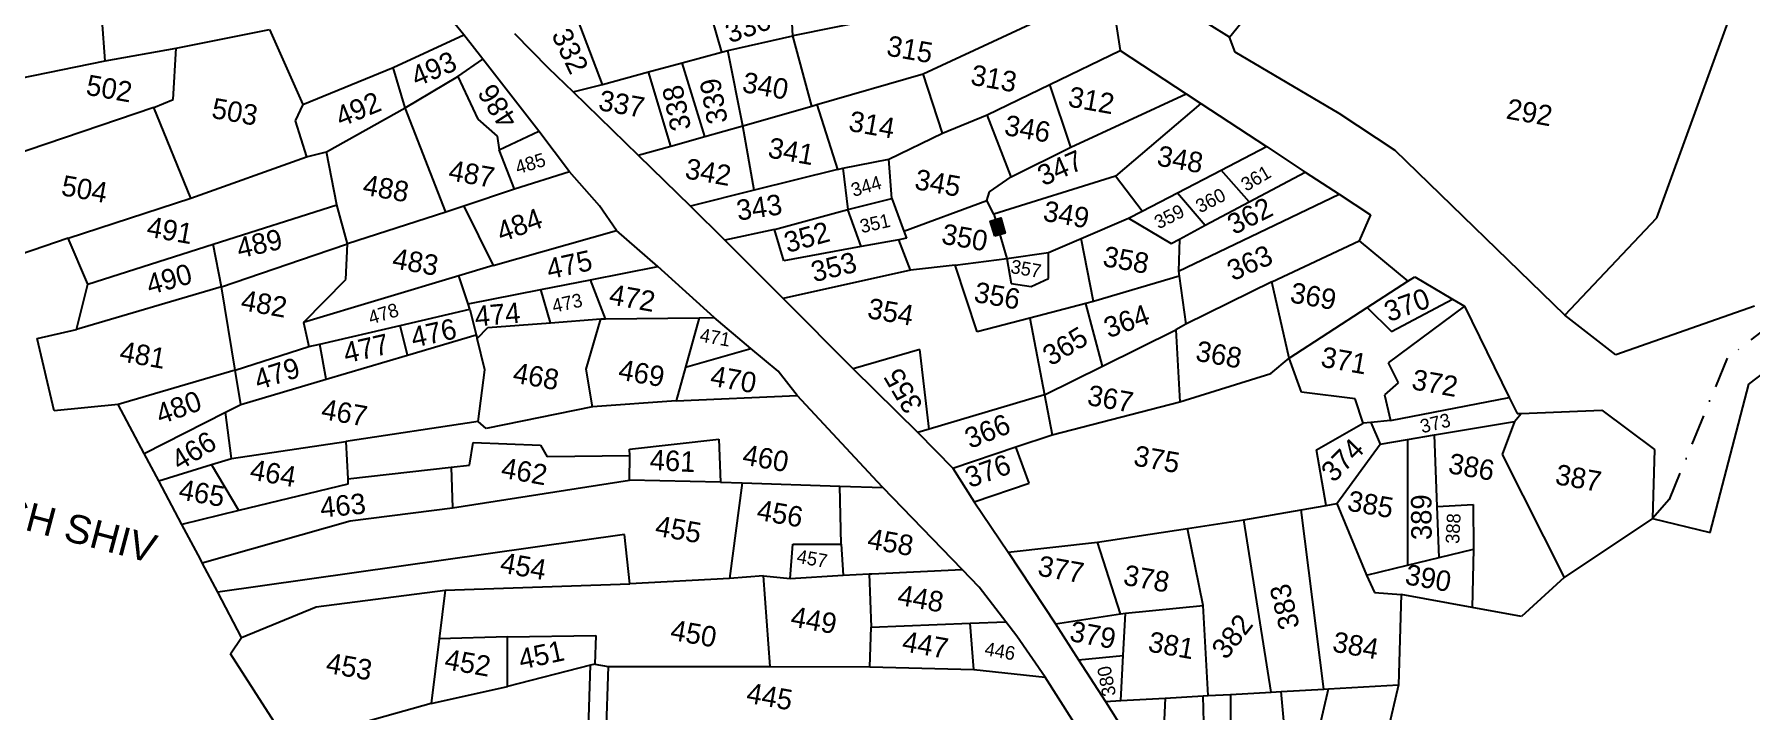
# Model space of a CAD drawing. Header units: metres. Extents: x 317209 to 318101, y 1892355 to 1893083.
# Drawn here: x 317359.3 to 317638.5, y 1892506.8 to 1892616.7 of the extents above; entities that cross this region are included whole.
import ezdxf

# ---------------------------------------------------------------- set-up
doc = ezdxf.new("R2010")
doc.units = ezdxf.units.M
doc.header["$MEASUREMENT"] = 0
doc.linetypes.add('DASHDOT', pattern=[1, 0.5, -0.25, 0, -0.25])
for name, color, linetype in [('OFF', 1, 'Continuous'), ('POLY_PARCEL', 6, 'Continuous'), ('POLY_WATER', 4, 'Continuous'), ('TEXT_MAPOUT', 7, 'Continuous'), ('TEXT_PARCEL', 7, 'Continuous'), ('V_BOUND_LINE', 7, 'Continuous'), ('V_BOUND_STREAM_LINE', 7, 'DASHDOT')]:
    doc.layers.add(name, color=color, linetype=linetype)
doc.styles.get("Standard").update_dxf_attribs({"font": 'arial.ttf'})
doc.styles.add('TEXT_MAP', font='KRDEV050.TTF')

msp = doc.modelspace()

# ---------------------------------------------------------------- hatches: boundary and pattern name
msp.add_hatch(color=256).paths.add_polyline_path([(317516.51, 1892586.88), (317514.8, 1892586.37), (317515.54, 1892583.9), (317517.25, 1892584.41)])

# ---------------------------------------------------------------- linework, layer by layer
msp.add_lwpolyline([(317515.54, 1892583.9), (317514.8, 1892586.37), (317516.51, 1892586.88), (317517.25, 1892584.41)], close=True)
at = {"layer": 'OFF'}
for p, q in [((317389.75, 1892575.66), (317388.39, 1892582.62)), ((317529.19, 1892515), (317536.45, 1892515.73))]:
    msp.add_line(p, q, dxfattribs=at)
at = {"layer": 'POLY_PARCEL'}
for p, q in [((317553.72, 1892616.26), (317569.36, 1892635.57)), ((317503.88, 1892610.33), (317534.34, 1892624.47)), ((317482.72, 1892616.48), (317482.36, 1892622.71)), ((317623.24, 1892586.88), (317636.35, 1892623.02)), ((317370.86, 1892612.43), (317370.35, 1892619.03)), ((317451.73, 1892608.58), (317447.2, 1892620.55)), ((317469.47, 1892619.51), (317471.1, 1892613.87)), ((317502.35, 1892620.47), (317482.72, 1892616.48)), ((317382.41, 1892614.52), (317397.56, 1892617.54)), ((317397.56, 1892617.54), (317403, 1892605.36)), ((317417.71, 1892611.37), (317429.18, 1892616.64)), ((317472.11, 1892614.1), (317482.72, 1892616.48)), ((317485.81, 1892605.08), (317482.72, 1892616.48)), ((317356.79, 1892609.55), (317370.86, 1892612.43)), ((317370.86, 1892612.43), (317382.41, 1892614.52)), ((317381.9, 1892606.16), (317382.41, 1892614.52)), ((317428.19, 1892609.87), (317432.26, 1892612.69)), ((317464.68, 1892612.12), (317471.1, 1892613.87)), ((317471.1, 1892613.87), (317472.11, 1892614.1)), ((317474.57, 1892601.86), (317472.11, 1892614.1)), ((317524.52, 1892608.59), (317535.93, 1892614.12)), ((317403, 1892605.36), (317417.71, 1892611.37)), ((317419.63, 1892604.79), (317417.71, 1892611.37)), ((317419.63, 1892604.79), (317428.19, 1892609.87)), ((317428.19, 1892609.87), (317431.48, 1892602.96)), ((317451.73, 1892608.58), (317459.23, 1892610.63)), ((317459.23, 1892610.63), (317464.68, 1892612.12)), ((317462.85, 1892598.56), (317459.23, 1892610.63)), ((317468.38, 1892600.11), (317464.68, 1892612.12)), ((317486.63, 1892605.32), (317503.88, 1892610.33)), ((317507.05, 1892600.68), (317503.88, 1892610.33)), ((317446.96, 1892607.39), (317451.73, 1892608.58)), ((317514.32, 1892603.64), (317524.52, 1892608.59)), ((317527.94, 1892598.41), (317524.52, 1892608.59)), ((317527.94, 1892598.41), (317546.68, 1892607.06)), ((317378.77, 1892604.87), (317355.43, 1892596.95)), ((317378.77, 1892604.87), (317381.9, 1892606.16)), ((317384.79, 1892590.13), (317378.77, 1892604.87)), ((317403, 1892605.36), (317401.73, 1892602.68)), ((317406.83, 1892597.64), (317419.63, 1892604.79)), ((317426.27, 1892587.84), (317419.63, 1892604.79)), ((317474.57, 1892601.86), (317485.81, 1892605.08)), ((317485.81, 1892605.08), (317486.63, 1892605.32)), ((317486.63, 1892605.32), (317489.97, 1892594.79)), ((317549.08, 1892605.49), (317535.19, 1892593.66)), ((317401.73, 1892602.68), (317403.6, 1892596.8)), ((317431.48, 1892602.96), (317434.6, 1892600.21)), ((317468.38, 1892600.11), (317474.57, 1892601.86)), ((317476.43, 1892591.39), (317474.57, 1892601.86)), ((317507.05, 1892600.68), (317514.32, 1892603.64)), ((317518.22, 1892593.58), (317514.32, 1892603.64)), ((317434.6, 1892600.21), (317434.91, 1892597.95)), ((317434.91, 1892597.95), (317441.38, 1892601)), ((317457.56, 1892597.07), (317462.85, 1892598.56)), ((317462.85, 1892598.56), (317468.38, 1892600.11)), ((317498.31, 1892596.46), (317507.05, 1892600.68)), ((317518.22, 1892593.58), (317527.94, 1892598.41)), ((317552.39, 1892594.65), (317559.76, 1892598.48)), ((317384.79, 1892590.13), (317403.6, 1892596.8)), ((317403.6, 1892596.8), (317406.83, 1892597.64)), ((317408.52, 1892589.04), (317406.83, 1892597.64)), ((317437.41, 1892591.58), (317434.91, 1892597.95)), ((317490.83, 1892594.96), (317498.31, 1892596.46)), ((317498.79, 1892590.05), (317498.31, 1892596.46)), ((317446.4, 1892594.4), (317437.41, 1892591.58)), ((317489.97, 1892594.79), (317476.43, 1892591.39)), ((317489.97, 1892594.79), (317490.83, 1892594.96)), ((317490.83, 1892594.96), (317491.64, 1892588.27)), ((317514.69, 1892591.11), (317518.22, 1892593.58)), ((317535.19, 1892593.66), (317515.39, 1892587.52)), ((317539.54, 1892587.99), (317535.19, 1892593.66)), ((317545.29, 1892590.97), (317552.39, 1892594.65)), ((317556.95, 1892589.5), (317552.39, 1892594.65)), ((317556.95, 1892589.5), (317566.04, 1892594.35)), ((317364.83, 1892583.61), (317384.79, 1892590.13)), ((317437.41, 1892591.58), (317429.16, 1892588.81)), ((317476.43, 1892591.39), (317466.03, 1892588.78)), ((317491.64, 1892588.27), (317498.79, 1892590.05)), ((317498.79, 1892590.05), (317500.78, 1892584.72)), ((317514.25, 1892589.71), (317514.69, 1892591.11)), ((317539.54, 1892587.99), (317545.29, 1892590.97)), ((317545.29, 1892590.97), (317549.78, 1892585.69)), ((317545.45, 1892578.21), (317571.56, 1892590.73)), ((317388.39, 1892582.62), (317408.52, 1892589.04)), ((317410.29, 1892582.66), (317408.52, 1892589.04)), ((317426.27, 1892587.84), (317410.29, 1892582.66)), ((317429.16, 1892588.81), (317426.27, 1892587.84)), ((317429.16, 1892588.81), (317433.98, 1892579.17)), ((317479.7, 1892585.03), (317491.64, 1892588.27)), ((317493.83, 1892582.22), (317491.64, 1892588.27)), ((317500.78, 1892584.72), (317514.25, 1892589.71)), ((317515.39, 1892587.52), (317514.25, 1892589.71)), ((317515.39, 1892587.52), (317517.53, 1892580.31)), ((317537.31, 1892586.83), (317539.54, 1892587.99)), ((317549.78, 1892585.69), (317556.95, 1892589.5)), ((317433.98, 1892579.17), (317454.01, 1892584.87)), ((317479.7, 1892585.03), (317471.63, 1892583.29)), ((317481.24, 1892579.91), (317479.7, 1892585.03)), ((317500.78, 1892584.72), (317501.2, 1892583.58)), ((317529.62, 1892583.54), (317537.31, 1892586.83)), ((317537.31, 1892586.83), (317544.25, 1892582.74)), ((317545.59, 1892583.45), (317549.78, 1892585.69)), ((317608.27, 1892571.08), (317623.24, 1892586.88)), ((317368.01, 1892576.11), (317388.39, 1892582.62)), ((317404.85, 1892580.82), (317410.29, 1892582.66)), ((317409.97, 1892576.86), (317410.29, 1892582.66)), ((317493.83, 1892582.22), (317481.24, 1892579.91)), ((317499.95, 1892583.35), (317493.83, 1892582.22)), ((317501.2, 1892583.58), (317499.95, 1892583.35)), ((317501.85, 1892578.38), (317499.95, 1892583.35)), ((317524.26, 1892581.25), (317529.62, 1892583.54)), ((317531.63, 1892573.3), (317529.62, 1892583.54)), ((317544.25, 1892582.74), (317545.59, 1892583.45)), ((317545.59, 1892583.45), (317545.45, 1892578.21)), ((317560.61, 1892576.52), (317574.8, 1892583.19)), ((317389.75, 1892575.66), (317404.85, 1892580.82)), ((317433.98, 1892579.17), (317428.4, 1892577.47)), ((317449.77, 1892576.84), (317460.73, 1892578.99)), ((317509.12, 1892579.22), (317501.85, 1892578.38)), ((317509.12, 1892579.22), (317517.53, 1892580.31)), ((317512.7, 1892568.39), (317509.12, 1892579.22)), ((317517.53, 1892580.31), (317524.26, 1892581.25)), ((317517.53, 1892580.31), (317518.2, 1892576.23)), ((317524.3, 1892577.04), (317524.26, 1892581.25)), ((317428.4, 1892577.47), (317403.1, 1892569.9)), ((317403.1, 1892569.9), (317409.97, 1892576.86)), ((317429.88, 1892572.94), (317428.4, 1892577.47)), ((317441.71, 1892575.26), (317449.77, 1892576.84)), ((317452.21, 1892570.47), (317449.77, 1892576.84)), ((317501.85, 1892578.38), (317481.11, 1892573.79)), ((317518.2, 1892576.23), (317521.44, 1892575.75)), ((317521.44, 1892575.75), (317524.3, 1892577.04)), ((317545.55, 1892577.41), (317531.63, 1892573.3)), ((317545.45, 1892578.21), (317545.55, 1892577.41)), ((317545.55, 1892577.41), (317546.6, 1892569.63)), ((317560.61, 1892576.52), (317546.6, 1892569.63)), ((317563.44, 1892564.06), (317560.61, 1892576.52)), ((317576.1, 1892572.31), (317582.73, 1892576.62)), ((317389.75, 1892575.66), (317366.17, 1892568.76)), ((317392.01, 1892562.12), (317389.75, 1892575.66)), ((317429.88, 1892572.94), (317441.71, 1892575.26)), ((317443.27, 1892569.84), (317441.71, 1892575.26)), ((317531.63, 1892573.3), (317530.38, 1892572.97)), ((317580.05, 1892568.4), (317589.98, 1892573.7)), ((317418.83, 1892569.41), (317430.17, 1892572.05)), ((317430.17, 1892572.05), (317429.88, 1892572.94)), ((317430.17, 1892572.05), (317431.19, 1892567.9)), ((317451.49, 1892570.46), (317452.21, 1892570.47)), ((317452.21, 1892570.47), (317467.46, 1892570.63)), ((317467.46, 1892570.63), (317465.26, 1892562.63)), ((317467.46, 1892570.63), (317469.92, 1892570.72)), ((317521.26, 1892570.61), (317512.7, 1892568.39)), ((317530.38, 1892572.97), (317521.26, 1892570.61)), ((317521.26, 1892570.61), (317523.63, 1892558.14)), ((317533.07, 1892562.79), (317530.38, 1892572.97)), ((317563.44, 1892564.06), (317576.1, 1892572.31)), ((317576.1, 1892572.31), (317580.05, 1892568.4)), ((317591.96, 1892572.53), (317579.52, 1892563.33)), ((317403.1, 1892569.9), (317403.99, 1892565.96)), ((317405.76, 1892566.37), (317418.83, 1892569.41)), ((317420.05, 1892564.58), (317418.83, 1892569.41)), ((317420.05, 1892564.58), (317431.19, 1892567.9)), ((317431.19, 1892567.9), (317431.35, 1892567.27)), ((317431.35, 1892567.27), (317433.1, 1892569.06)), ((317433.1, 1892569.06), (317443.27, 1892569.84)), ((317443.27, 1892569.84), (317451.49, 1892570.46)), ((317449.07, 1892562.27), (317451.49, 1892570.46)), ((317533.07, 1892562.79), (317544.99, 1892568.67)), ((317546.6, 1892569.63), (317544.99, 1892568.67)), ((317544.99, 1892568.67), (317545.65, 1892556.97)), ((317392.01, 1892562.12), (317403.99, 1892565.96)), ((317403.99, 1892565.96), (317405.76, 1892566.37)), ((317406.81, 1892560.65), (317405.76, 1892566.37)), ((317432.59, 1892562.2), (317431.35, 1892567.27)), ((317465.26, 1892562.63), (317475.89, 1892565.68)), ((317503.35, 1892565.47), (317492.52, 1892562.35)), ((317504.9, 1892552.55), (317503.35, 1892565.47)), ((317392.01, 1892562.12), (317372.96, 1892556.56)), ((317392.89, 1892556.57), (317392.01, 1892562.12)), ((317406.81, 1892560.65), (317420.05, 1892564.58)), ((317431.53, 1892553.76), (317432.59, 1892562.2)), ((317450.11, 1892556.19), (317449.07, 1892562.27)), ((317465.26, 1892562.63), (317463.75, 1892557.12)), ((317523.63, 1892558.14), (317533.07, 1892562.79)), ((317560.47, 1892561.59), (317563.44, 1892564.06)), ((317565.45, 1892558.53), (317563.44, 1892564.06)), ((317579.52, 1892563.33), (317581.16, 1892560.09)), ((317392.89, 1892556.57), (317406.81, 1892560.65)), ((317545.65, 1892556.97), (317560.47, 1892561.59)), ((317581.16, 1892560.09), (317578.92, 1892558.13)), ((317390.41, 1892555.3), (317392.89, 1892556.57)), ((317463.75, 1892557.12), (317450.11, 1892556.19)), ((317463.75, 1892557.12), (317483.43, 1892558.01)), ((317523.63, 1892558.14), (317504.9, 1892552.55)), ((317523.63, 1892558.14), (317524.88, 1892551.64)), ((317524.88, 1892551.64), (317545.65, 1892556.97)), ((317574.18, 1892557.49), (317565.45, 1892558.53)), ((317575.47, 1892553.52), (317574.18, 1892557.49)), ((317578.92, 1892558.13), (317579.89, 1892553.94)), ((317579.89, 1892553.94), (317599.24, 1892557.68)), ((317377.21, 1892548.57), (317390.41, 1892555.3)), ((317391.42, 1892547.77), (317390.41, 1892555.3)), ((317431.53, 1892553.76), (317409.98, 1892550.51)), ((317432.83, 1892552.65), (317431.53, 1892553.76)), ((317450.11, 1892556.19), (317432.83, 1892552.65)), ((317579.89, 1892553.94), (317576.69, 1892553.64)), ((317587.07, 1892551.62), (317600.07, 1892553.79)), ((317600.07, 1892553.79), (317598.1, 1892548.42)), ((317600.07, 1892553.79), (317601.14, 1892555.11)), ((317504.9, 1892552.55), (317503.01, 1892551.99)), ((317518.96, 1892549.64), (317524.88, 1892551.64)), ((317567.86, 1892549.15), (317575.47, 1892553.52)), ((317576.69, 1892553.64), (317575.47, 1892553.52)), ((317576.69, 1892553.64), (317578.25, 1892550.09)), ((317582.69, 1892550.86), (317587.07, 1892551.62)), ((317587.51, 1892539.97), (317587.07, 1892551.62)), ((317391.42, 1892547.77), (317409.98, 1892550.51)), ((317409.98, 1892550.51), (317410.32, 1892544.46)), ((317430.09, 1892546.68), (317430.73, 1892550.35)), ((317430.73, 1892550.35), (317441.67, 1892549.91)), ((317441.67, 1892549.91), (317442.75, 1892548.05)), ((317456.2, 1892548.21), (317442.75, 1892548.05)), ((317456.11, 1892544.26), (317456.2, 1892548.21)), ((317456.12, 1892549.28), (317470.68, 1892550.92)), ((317456.2, 1892548.21), (317456.12, 1892549.28)), ((317470.68, 1892550.92), (317470.94, 1892543.93)), ((317508.72, 1892546.19), (317518.96, 1892549.64)), ((317521.13, 1892543.77), (317518.96, 1892549.64)), ((317569.44, 1892540.14), (317567.86, 1892549.15)), ((317571.18, 1892540.45), (317578.25, 1892550.09)), ((317578.25, 1892550.09), (317582.69, 1892550.86)), ((317582.69, 1892550.86), (317582.66, 1892530.4)), ((317598.1, 1892548.42), (317608.18, 1892528.4)), ((317379.57, 1892544.12), (317388.16, 1892546.77)), ((317388.16, 1892546.77), (317391.42, 1892547.77)), ((317392.57, 1892539.3), (317388.16, 1892546.77)), ((317410.32, 1892544.46), (317427.14, 1892546.35)), ((317427.14, 1892546.35), (317430.09, 1892546.68)), ((317427.14, 1892546.35), (317427.36, 1892539.77)), ((317410.34, 1892543.6), (317392.57, 1892539.3)), ((317410.32, 1892544.46), (317410.34, 1892543.6)), ((317427.36, 1892539.77), (317456.11, 1892544.26)), ((317470.94, 1892543.93), (317456.11, 1892544.26)), ((317470.94, 1892543.93), (317474.45, 1892543.83)), ((317474.45, 1892543.83), (317472.39, 1892528.27)), ((317474.45, 1892543.83), (317490.33, 1892543.28)), ((317490.33, 1892543.28), (317497.35, 1892543.04)), ((317490.56, 1892533.83), (317490.33, 1892543.28)), ((317512.17, 1892540.7), (317521.13, 1892543.77)), ((317410.7, 1892537.65), (317427.36, 1892539.77)), ((317565.38, 1892539.44), (317569.44, 1892540.14)), ((317569.44, 1892540.14), (317571.18, 1892540.45)), ((317571.18, 1892540.45), (317576.03, 1892528.79)), ((317587.51, 1892539.97), (317593.36, 1892540.29)), ((317587.82, 1892531.65), (317587.51, 1892539.97)), ((317593.36, 1892540.29), (317593.41, 1892533)), ((317392.57, 1892539.3), (317383.32, 1892537.06)), ((317386.65, 1892530.79), (317410.7, 1892537.65)), ((317546.87, 1892536.39), (317556.07, 1892537.81)), ((317556.07, 1892537.81), (317565.38, 1892539.44)), ((317560.52, 1892509.79), (317556.07, 1892537.81)), ((317569.09, 1892510.28), (317565.38, 1892539.44)), ((317455.34, 1892535.43), (317389.15, 1892526.01)), ((317456.2, 1892527.36), (317455.34, 1892535.43)), ((317532.27, 1892534.14), (317546.87, 1892536.39)), ((317549.43, 1892523.85), (317546.87, 1892536.39)), ((317482.27, 1892528.27), (317482.72, 1892533.86)), ((317482.72, 1892533.86), (317490.56, 1892533.83)), ((317490.56, 1892533.83), (317490.88, 1892528.77)), ((317517.74, 1892532.51), (317532.27, 1892534.14)), ((317535.97, 1892522.52), (317532.27, 1892534.14)), ((317582.66, 1892530.4), (317587.82, 1892531.65)), ((317587.82, 1892531.65), (317593.41, 1892533)), ((317593.41, 1892533), (317593.21, 1892523.54)), ((317477.91, 1892528.66), (317472.39, 1892528.27)), ((317477.91, 1892528.66), (317482.27, 1892528.27)), ((317479.01, 1892513.95), (317477.91, 1892528.66)), ((317482.27, 1892528.27), (317490.88, 1892528.77)), ((317490.88, 1892528.77), (317495.11, 1892529.01)), ((317495.11, 1892529.01), (317495.53, 1892529.03)), ((317495.11, 1892529.01), (317495.43, 1892520.32)), ((317495.53, 1892529.03), (317510.23, 1892529.72)), ((317576.03, 1892528.79), (317582.66, 1892530.4)), ((317576.03, 1892528.79), (317577.29, 1892525.98)), ((317405.16, 1892523.64), (317426.15, 1892526.37)), ((317426.15, 1892526.37), (317425.17, 1892518.45)), ((317426.15, 1892526.37), (317456.2, 1892527.36)), ((317472.39, 1892528.27), (317456.2, 1892527.36)), ((317577.29, 1892525.98), (317581.65, 1892525.66)), ((317393, 1892518.66), (317405.16, 1892523.64)), ((317536.81, 1892522.61), (317549.43, 1892523.85)), ((317550.24, 1892509.21), (317549.43, 1892523.85)), ((317495.24, 1892513.91), (317495.43, 1892520.32)), ((317495.43, 1892520.32), (317511.53, 1892520.97)), ((317511.53, 1892520.97), (317517.35, 1892521.21)), ((317512.13, 1892513.44), (317511.53, 1892520.97)), ((317525.4, 1892520.89), (317535.97, 1892522.52)), ((317535.97, 1892522.52), (317536.81, 1892522.61)), ((317536.45, 1892515.73), (317536.81, 1892522.61)), ((317425.17, 1892518.45), (317423.85, 1892507.91)), ((317436.27, 1892518.77), (317425.17, 1892518.45)), ((317436.27, 1892518.77), (317450.68, 1892518.96)), ((317436.3, 1892510.7), (317436.27, 1892518.77)), ((317450.68, 1892518.96), (317450.5, 1892514.32)), ((317536.05, 1892508.39), (317536.45, 1892515.73)), ((317449.79, 1892514.14), (317436.3, 1892510.7)), ((317448.34, 1892469.37), (317449.79, 1892514.14)), ((317450.5, 1892514.32), (317449.79, 1892514.14)), ((317450.5, 1892514.32), (317452.69, 1892513.93)), ((317452.69, 1892513.93), (317452.28, 1892502.65)), ((317452.69, 1892513.93), (317479.01, 1892513.95)), ((317479.01, 1892513.95), (317495.24, 1892513.91)), ((317495.24, 1892513.91), (317512.13, 1892513.44)), ((317512.13, 1892513.44), (317523.74, 1892512.23)), ((317423.85, 1892507.91), (317436.3, 1892510.7)), ((317543.25, 1892508.81), (317549.43, 1892509.16)), ((317549.43, 1892509.16), (317550.24, 1892509.21)), ((317549.83, 1892494.71), (317549.43, 1892509.16)), ((317550.24, 1892509.21), (317553.9, 1892509.41)), ((317553.9, 1892509.41), (317560.52, 1892509.79)), ((317553.9, 1892509.41), (317554.08, 1892475.6)), ((317560.52, 1892509.79), (317562.12, 1892509.88)), ((317561.85, 1892476.06), (317569.84, 1892510.33)), ((317562.12, 1892509.88), (317569.09, 1892510.28)), ((317562.93, 1892500.93), (317562.12, 1892509.88)), ((317569.09, 1892510.28), (317569.84, 1892510.33)), ((317569.84, 1892510.33), (317581.23, 1892510.98)), ((317423.85, 1892507.91), (317401.67, 1892501.68)), ((317533.53, 1892508.25), (317536.05, 1892508.39)), ((317536.05, 1892508.39), (317543.25, 1892508.81)), ((317543.25, 1892508.81), (317542.64, 1892495.22))]:
    msp.add_line(p, q, dxfattribs=at)
at = {"layer": 'POLY_WATER'}
for p, q in [((317429.18, 1892616.64), (317416.68, 1892631.98)), ((317534.34, 1892624.47), (317535.93, 1892614.12)), ((317553.72, 1892616.26), (317550.4, 1892618.34)), ((317432.26, 1892612.69), (317429.18, 1892616.64)), ((317437.44, 1892616.86), (317442.93, 1892611.32)), ((317554.64, 1892613.84), (317553.72, 1892616.26)), ((317441.38, 1892601), (317432.26, 1892612.69)), ((317535.93, 1892614.12), (317546.68, 1892607.06)), ((317571.58, 1892603.88), (317554.64, 1892613.84)), ((317442.93, 1892611.32), (317446.96, 1892607.39)), ((317446.96, 1892607.39), (317457.56, 1892597.07)), ((317546.68, 1892607.06), (317549.08, 1892605.49)), ((317549.08, 1892605.49), (317559.76, 1892598.48)), ((317580.66, 1892597.88), (317571.58, 1892603.88)), ((317446.4, 1892594.4), (317441.38, 1892601)), ((317559.76, 1892598.48), (317566.04, 1892594.35)), ((317457.56, 1892597.07), (317466.03, 1892588.78)), ((317608.27, 1892571.08), (317580.66, 1892597.88)), ((317451.23, 1892588.85), (317446.4, 1892594.4)), ((317566.04, 1892594.35), (317571.56, 1892590.73)), ((317571.56, 1892590.73), (317576.68, 1892587.37)), ((317454.01, 1892584.87), (317451.23, 1892588.85)), ((317466.03, 1892588.78), (317471.63, 1892583.29)), ((317576.68, 1892587.37), (317574.8, 1892583.19)), ((317460.73, 1892578.99), (317454.01, 1892584.87)), ((317471.63, 1892583.29), (317481.11, 1892573.79)), ((317574.8, 1892583.19), (317582.73, 1892576.62)), ((317469.92, 1892570.72), (317460.73, 1892578.99)), ((317582.73, 1892576.62), (317583.89, 1892577.29)), ((317583.89, 1892577.29), (317589.98, 1892573.7)), ((317481.11, 1892573.79), (317492.52, 1892562.35)), ((317589.98, 1892573.7), (317591.96, 1892572.53)), ((317475.89, 1892565.68), (317469.92, 1892570.72)), ((317591.96, 1892572.53), (317599.24, 1892557.68)), ((317616.56, 1892564.63), (317608.27, 1892571.08)), ((317639.12, 1892572.53), (317616.56, 1892564.63)), ((317638.17, 1892559.83), (317654.44, 1892572.28)), ((317480.31, 1892561.95), (317475.89, 1892565.68)), ((317492.52, 1892562.35), (317503.01, 1892551.99)), ((317483.43, 1892558.01), (317480.31, 1892561.95)), ((317631.89, 1892535.75), (317638.17, 1892559.83)), ((317496.48, 1892543.95), (317483.43, 1892558.01)), ((317599.24, 1892557.68), (317600.51, 1892555.08)), ((317600.51, 1892555.08), (317601.14, 1892555.11)), ((317601.14, 1892555.11), (317614.26, 1892555.62)), ((317614.26, 1892555.62), (317622.86, 1892549.21)), ((317503.01, 1892551.99), (317508.72, 1892546.19)), ((317622.86, 1892549.21), (317622.55, 1892538.03)), ((317508.72, 1892546.19), (317512.17, 1892540.7)), ((317497.35, 1892543.04), (317496.48, 1892543.95)), ((317510.23, 1892529.72), (317497.35, 1892543.04)), ((317512.17, 1892540.7), (317517.74, 1892532.51)), ((317622.55, 1892538.03), (317631.89, 1892535.75)), ((317517.74, 1892532.51), (317525.4, 1892520.89)), ((317513.02, 1892526.84), (317510.23, 1892529.72)), ((317517.35, 1892521.21), (317513.02, 1892526.84)), ((317519.16, 1892518.86), (317517.35, 1892521.21)), ((317525.4, 1892520.89), (317529.19, 1892515)), ((317523.74, 1892512.23), (317519.16, 1892518.86)), ((317529.19, 1892515), (317533.53, 1892508.25)), ((317530.65, 1892501.38), (317523.74, 1892512.23)), ((317533.53, 1892508.25), (317542.58, 1892493.96))]:
    msp.add_line(p, q, dxfattribs=at)
at = {"layer": 'V_BOUND_LINE'}
for p, q in [((317364.83, 1892583.61), (317322.59, 1892569.05)), ((317368.01, 1892576.11), (317364.83, 1892583.61)), ((317366.17, 1892568.76), (317368.01, 1892576.11)), ((317359.79, 1892567.3), (317366.17, 1892568.76)), ((317362.55, 1892555.52), (317359.79, 1892567.3)), ((317372.96, 1892556.56), (317362.55, 1892555.52)), ((317377.21, 1892548.57), (317372.96, 1892556.56)), ((317379.57, 1892544.12), (317377.21, 1892548.57)), ((317383.32, 1892537.06), (317379.57, 1892544.12)), ((317386.35, 1892531.37), (317383.32, 1892537.06)), ((317622.55, 1892538.03), (317608.18, 1892528.4)), ((317386.65, 1892530.79), (317386.35, 1892531.37)), ((317389.15, 1892526.01), (317386.65, 1892530.79)), ((317393, 1892518.66), (317389.15, 1892526.01)), ((317608.18, 1892528.4), (317601.22, 1892522.07)), ((317581.65, 1892525.66), (317581.23, 1892510.98)), ((317593.21, 1892523.54), (317581.65, 1892525.66)), ((317601.22, 1892522.07), (317593.21, 1892523.54)), ((317391.21, 1892515.99), (317393, 1892518.66)), ((317398.8, 1892504.19), (317391.21, 1892515.99)), ((317581.23, 1892510.98), (317574.48, 1892482.16))]:
    msp.add_line(p, q, dxfattribs=at)
at = {"layer": 'V_BOUND_STREAM_LINE', "ltscale": 10}
for p, q in [((317674.44, 1892594.79), (317634.66, 1892564.07)), ((317634.66, 1892564.07), (317625.24, 1892541.09)), ((317625.24, 1892541.09), (317622.55, 1892538.03))]:
    msp.add_line(p, q, dxfattribs=at)

# ---------------------------------------------------------------- texts
at = {"layer": 'TEXT_MAPOUT'}
msp.add_text('MAUJE NEVRECH SHIV', height=4.6269, rotation=345.1988, dxfattribs=at).set_placement((317308.65, 1892549.14))
at = {"layer": 'TEXT_PARCEL', "style": 'TEXT_MAP'}
for s, height, rotation, p in [('336', 3.331, 19.5179, (317472.46, 1892615.26)), ('332', 3.331, 295.5172, (317443.37, 1892616.69)), ('315', 3.331, 349.9588, (317497.79, 1892613.32)), ('493', 3.331, 23.0502, (317421.51, 1892608.16)), ('502', 3.331, 349.9588, (317367.57, 1892606.95)), ('340', 3.331, 349.9588, (317474.31, 1892607.39)), ('313', 3.331, 349.9588, (317511.46, 1892608.59)), ('492', 3.331, 22.489, (317409.19, 1892601.62)), ('486', 3.331, 122.6901, (317438.08, 1892602.78)), ('337', 3.331, 349.9588, (317450.93, 1892604.45)), ('338', 3.331, 101.7754, (317466.18, 1892601.45)), ('339', 3.331, 100.5293, (317472.13, 1892602.52)), ('312', 3.331, 349.9588, (317527.32, 1892605.03)), ('503', 3.331, 349.9588, (317388, 1892603.17)), ('314', 3.331, 349.9588, (317491.62, 1892601.07)), ('292', 3.331, 349.9588, (317598.58, 1892603.07)), ('346', 3.331, 349.9588, (317516.94, 1892600.41)), ('341', 3.331, 349.9588, (317478.49, 1892596.75)), ('348', 3.331, 349.9588, (317541.77, 1892595.43)), ('487', 3.331, 349.9588, (317426.53, 1892593.06)), ('485', 2.221, 16.972, (317437.96, 1892593.97)), ('342', 3.331, 349.9588, (317465, 1892593.36)), ('347', 3.331, 23.6287, (317523.43, 1892592.02)), ('504', 3.331, 349.9588, (317363.55, 1892590.6)), ('488', 3.331, 349.9588, (317412.58, 1892590.71)), ('344', 2.221, 16.5064, (317492.57, 1892590.29)), ('345', 3.331, 349.9588, (317502.35, 1892591.6)), ('361', 2.221, 30.5385, (317556.44, 1892591.13)), ('343', 3.331, 8.3807, (317473.79, 1892586.43)), ('360', 2.221, 27.1226, (317548.94, 1892587.62)), ('362', 3.331, 26.7965, (317554.46, 1892584.07)), ('484', 3.331, 20.1124, (317435.3, 1892582.9)), ('351', 2.221, 12.7916, (317493.89, 1892584.39)), ('349', 3.331, 349.9588, (317523.24, 1892586.46)), ('359', 2.221, 26.8077, (317542.2, 1892585.01)), ('491', 3.331, 349.9588, (317377.45, 1892583.9)), ('489', 3.331, 12.7769, (317392.67, 1892580.28)), ('352', 3.331, 15.5018, (317481.83, 1892581.18)), ('350', 3.331, 349.9588, (317506.72, 1892582.73)), ('483', 3.331, 349.9588, (317417.39, 1892578.75)), ('475', 3.331, 12.3236, (317443.06, 1892576.88)), ('358', 3.331, 349.9588, (317532.96, 1892579.08)), ('363', 3.331, 23.9151, (317554.28, 1892576.57)), ('490', 3.331, 15.4052, (317378.1, 1892574.36)), ('353', 3.331, 13.9051, (317486.14, 1892576.41)), ('357', 2.221, 349.9588, (317518, 1892577.96)), ('356', 3.331, 349.9588, (317512.01, 1892573.26)), ('369', 3.331, 349.9588, (317563.42, 1892573.18)), ('482', 3.331, 349.9588, (317392.76, 1892571.94)), ('473', 2.221, 12.5632, (317443.81, 1892571.44)), ('472', 3.331, 349.9588, (317452.65, 1892572.88)), ('354', 3.331, 349.9588, (317494.67, 1892570.63)), ('370', 3.331, 19.8817, (317579.65, 1892569.93)), ('478', 2.221, 17.1572, (317414.06, 1892569.53)), ('476', 3.331, 12.4775, (317421, 1892565.76)), ('474', 3.331, 5.0719, (317431.1, 1892569.21)), ('364', 3.331, 19.6849, (317534.04, 1892567.3)), ('477', 3.331, 12.7769, (317410.02, 1892563.23)), ('471', 2.221, 349.9588, (317467.45, 1892566.81)), ('365', 3.331, 31.1231, (317524.65, 1892562.71)), ('481', 3.331, 349.9588, (317373.03, 1892563.62)), ('368', 3.331, 349.9588, (317548.06, 1892563.69)), ('371', 3.331, 349.9588, (317568.42, 1892562.72)), ('479', 3.331, 17.6994, (317395.75, 1892558.87)), ('468', 3.331, 349.9588, (317437, 1892560.15)), ('469', 3.331, 349.9588, (317454.16, 1892560.65)), ('470', 3.331, 349.9588, (317469.11, 1892559.65)), ('355', 3.331, 120.5818, (317503.96, 1892556.41)), ('372', 3.331, 349.9588, (317583.2, 1892559.05)), ('367', 3.331, 349.9588, (317530.43, 1892556.5)), ('480', 3.331, 19.6839, (317379.84, 1892553.26)), ('467', 3.331, 349.9588, (317405.83, 1892554.24)), ('366', 3.331, 21.7382, (317511.51, 1892549.3)), ('373', 2.221, 13.7814, (317585.05, 1892551.85)), ('466', 3.331, 31.4336, (317382.93, 1892545.69)), ('374', 3.331, 45.4494, (317570.67, 1892543.71)), ('461', 3.331, 357.0785, (317459.36, 1892545.92)), ('460', 3.331, 349.9588, (317474.35, 1892546.82)), ('376', 3.331, 19.6849, (317511.47, 1892542.94)), ('375', 3.331, 349.9588, (317537.97, 1892546.66)), ('386', 3.331, 349.9588, (317589.15, 1892545.41)), ('464', 3.331, 349.9588, (317394.23, 1892544.39)), ('462', 3.331, 349.9588, (317435.09, 1892544.68)), ('387', 3.331, 349.9588, (317606.55, 1892543.61)), ('465', 3.331, 349.9588, (317382.64, 1892541.16)), ('463', 3.331, 5.4088, (317405.97, 1892538.13)), ('456', 3.331, 349.9588, (317476.68, 1892537.83)), ('385', 3.331, 349.9588, (317572.72, 1892539.33)), ('389', 3.331, 90.4581, (317586.62, 1892534.51)), ('455', 3.331, 349.9588, (317460.15, 1892535.25)), ('388', 2.221, 87.0893, (317591.08, 1892533.85)), ('458', 3.331, 349.9588, (317494.66, 1892533.17)), ('454', 3.331, 349.9588, (317434.93, 1892529.26)), ('457', 2.221, 349.9588, (317483.22, 1892530.82)), ('377', 3.331, 349.9588, (317522.39, 1892528.75)), ('378', 3.331, 349.9588, (317536.3, 1892527.25)), ('390', 3.331, 349.9588, (317582.12, 1892527.34)), ('448', 3.331, 349.9588, (317499.56, 1892524.01)), ('383', 3.331, 103.4035, (317565.16, 1892520.4)), ('449', 3.331, 349.9588, (317482.18, 1892520.49)), ('450', 3.331, 349.9588, (317462.63, 1892518.31)), ('379', 3.331, 349.441, (317527.56, 1892518.12)), ('382', 3.331, 52.0435, (317553.17, 1892514.89)), ('451', 3.331, 12.1926, (317438.51, 1892513.42)), ('447', 3.331, 349.9588, (317500.32, 1892516.47)), ('446', 2.221, 349.9588, (317513.77, 1892515.79)), ('381', 3.331, 349.9588, (317540.33, 1892516.4)), ('384', 3.331, 349.9588, (317570.32, 1892516.39)), ('453', 3.331, 349.9588, (317406.6, 1892512.95)), ('452', 3.331, 349.9588, (317425.89, 1892513.56)), ('380', 2.221, 100.8278, (317535.28, 1892509.31)), ('445', 3.331, 349.9588, (317474.99, 1892508.08))]:
    msp.add_text(s, height=height, rotation=rotation, dxfattribs=at).set_placement(p)

doc.saveas('drawing.dxf')
